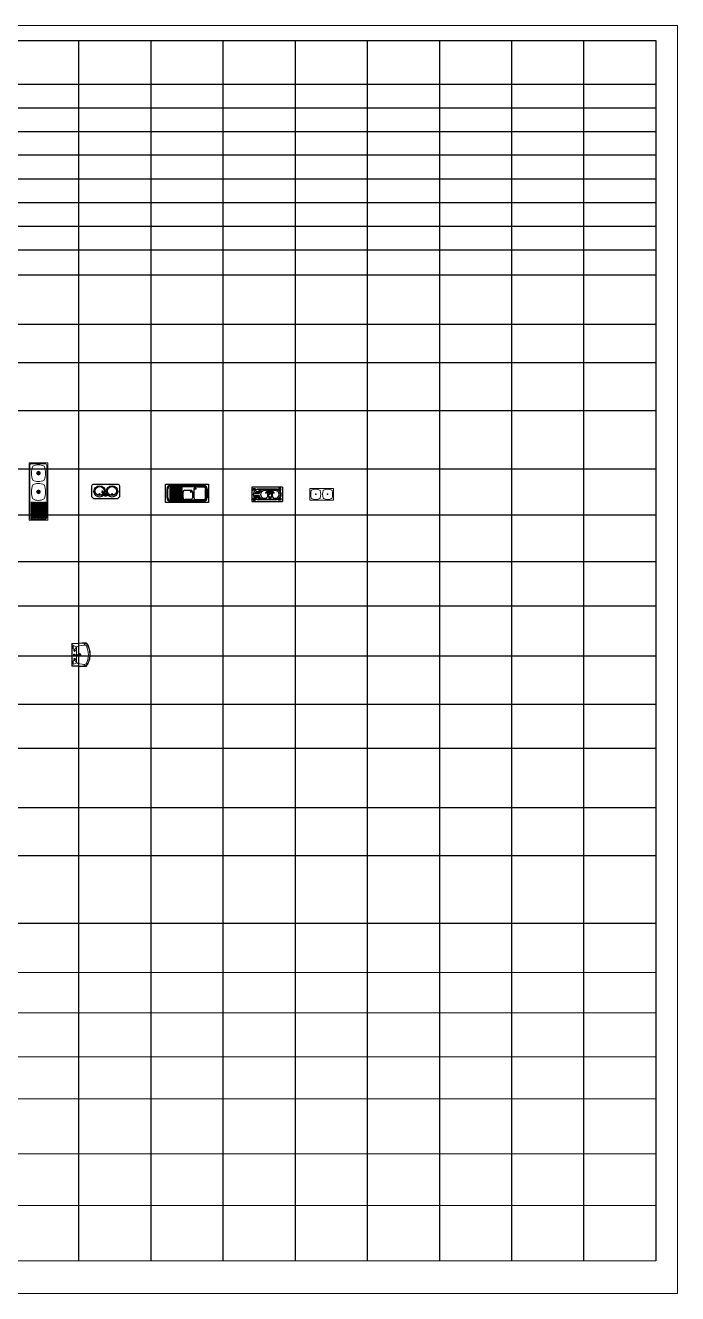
# Model space of a CAD drawing. Header units: millimetres. Extents: x 7765 to 58251, y -31150 to 10119.
# Drawn here: x 37039 to 58251, y -31150 to 10119 of the extents above; entities that cross this region are included whole.
import ezdxf

# ---------------------------------------------------------------- set-up
doc = ezdxf.new("R2010")
doc.units = ezdxf.units.MM
doc.linetypes.add('CENTER', pattern=[2, 1.25, -0.25, 0.25, -0.25])
for name, color, linetype, lineweight in [('FUR', 7, 'Continuous', 15), ('KITCHEN', 8, 'Continuous', 5), ('KUTUPHANE', 4, 'Continuous', 30), ('PP-OUTER', 7, 'Continuous', 5), ('text', 7, 'Continuous', 5)]:
    doc.layers.add(name, color=color, linetype=linetype, lineweight=lineweight)

# ---------------------------------------------------------------- blocks, each defined once
blk = doc.blocks.new('*X52')
at = {"color": 0}
for p, q in [((-21.2, 15.3), (-21.1, 15.4)), ((-21.1, 14.9), (-21.2, 15)), ((-21.1, 15.4), (-21.1, 15.5)), ((-21.1, 15.4), (-20.8, 15.4)), ((-21.1, 14.9), (-20.8, 14.9)), ((-21.1, 14.8), (-21.1, 14.9)), ((-20.9, 16), (-20.8, 16)), ((-20.9, 14.3), (-20.8, 14.3)), ((-20.8, 16), (-20.6, 16.2)), ((-20.6, 15.7), (-20.8, 16)), ((-20.8, 15.4), (-20.6, 15.7)), ((-20.6, 15.2), (-20.8, 15.4)), ((-20.8, 14.9), (-20.6, 15.2)), ((-20.6, 14.6), (-20.8, 14.9)), ((-20.8, 14.3), (-20.6, 14.6)), ((-20.6, 14.1), (-20.8, 14.3)), ((-20.6, 16.2), (-20.7, 16.3)), ((-20.7, 14), (-20.6, 14.1)), ((-20.6, 16.2), (-20.3, 16.2)), ((-20.6, 15.7), (-20.3, 15.7)), ((-20.6, 15.2), (-20.3, 15.2)), ((-20.6, 14.6), (-20.3, 14.6)), ((-20.6, 14.1), (-20.3, 14.1)), ((-20.3, 16.2), (-20.2, 16.5)), ((-20.2, 16), (-20.3, 16.2)), ((-20.3, 15.7), (-20.2, 16)), ((-20.2, 15.4), (-20.3, 15.7)), ((-20.3, 15.2), (-20.2, 15.4)), ((-20.2, 14.9), (-20.3, 15.2)), ((-20.3, 14.6), (-20.2, 14.9)), ((-20.2, 14.3), (-20.3, 14.6)), ((-20.3, 14.1), (-20.2, 14.3)), ((-20.2, 13.8), (-20.3, 14.1)), ((-20.2, 16.5), (-20.2, 16.6)), ((-20.2, 16.5), (-19.8, 16.5)), ((-20.2, 16), (-19.8, 16)), ((-20.2, 15.4), (-19.8, 15.4)), ((-20.2, 14.9), (-19.8, 14.9)), ((-20.2, 14.3), (-19.8, 14.3)), ((-20.2, 13.8), (-19.8, 13.8)), ((-20.2, 13.8), (-20.2, 13.8)), ((-19.8, 16.5), (-19.8, 16.7)), ((-19.7, 16.2), (-19.8, 16.5)), ((-19.8, 16), (-19.7, 16.2)), ((-19.7, 15.7), (-19.8, 16)), ((-19.8, 15.4), (-19.7, 15.7)), ((-19.7, 15.2), (-19.8, 15.4)), ((-19.8, 14.9), (-19.7, 15.2)), ((-19.7, 14.6), (-19.8, 14.9)), ((-19.8, 14.3), (-19.7, 14.6)), ((-19.7, 14.1), (-19.8, 14.3)), ((-19.8, 13.8), (-19.7, 14.1)), ((-19.8, 13.7), (-19.8, 13.8)), ((-19.7, 16.2), (-19.4, 16.2)), ((-19.7, 15.7), (-19.4, 15.7)), ((-19.7, 15.2), (-19.4, 15.2)), ((-19.7, 14.6), (-19.4, 14.6)), ((-19.7, 14.1), (-19.4, 14.1)), ((-19.4, 16.2), (-19.2, 16.5)), ((-19.2, 16), (-19.4, 16.2)), ((-19.4, 15.7), (-19.2, 16)), ((-19.2, 15.4), (-19.4, 15.7)), ((-19.4, 15.2), (-19.2, 15.4)), ((-19.2, 14.9), (-19.4, 15.2)), ((-19.4, 14.6), (-19.2, 14.9)), ((-19.2, 14.3), (-19.4, 14.6)), ((-19.4, 14.1), (-19.2, 14.3)), ((-19.2, 13.8), (-19.4, 14.1)), ((-19.2, 16.5), (-19.3, 16.6)), ((-19.3, 13.7), (-19.2, 13.8)), ((-19.2, 16.5), (-19, 16.5)), ((-19.2, 16), (-18.9, 16)), ((-19.2, 15.4), (-18.9, 15.4)), ((-19.2, 14.9), (-18.9, 14.9)), ((-19.2, 14.3), (-18.9, 14.3)), ((-19.2, 13.8), (-19, 13.8)), ((-18.8, 16.2), (-18.9, 16.4)), ((-18.9, 16), (-18.8, 16.2)), ((-18.8, 15.7), (-18.9, 16)), ((-18.9, 15.4), (-18.8, 15.7)), ((-18.8, 15.2), (-18.9, 15.4)), ((-18.9, 14.9), (-18.8, 15.2)), ((-18.8, 14.6), (-18.9, 14.9)), ((-18.9, 14.3), (-18.8, 14.6)), ((-18.8, 14.1), (-18.9, 14.3)), ((-18.8, 16.2), (-18.6, 16.2)), ((-18.8, 15.7), (-18.4, 15.7)), ((-18.8, 15.2), (-18.4, 15.2)), ((-18.8, 14.6), (-18.4, 14.6)), ((-18.8, 14.1), (-18.6, 14.1)), ((-18.8, 13.9), (-18.8, 14.1)), ((-18.4, 15.7), (-18.3, 15.9)), ((-18.3, 15.4), (-18.4, 15.7)), ((-18.4, 15.2), (-18.3, 15.4)), ((-18.3, 14.9), (-18.4, 15.2)), ((-18.4, 14.6), (-18.3, 14.9)), ((-18.3, 14.5), (-18.4, 14.6)), ((-18.3, 15.4), (-18.2, 15.4)), ((-18.3, 14.9), (-18.2, 14.9)), ((-1.1, 15.4), (-0.9, 15.7)), ((-1.1, 15.4), (-1.1, 15.4)), ((-0.9, 15.2), (-1.1, 15.4)), ((-1.1, 14.9), (-0.9, 15.2)), ((-1.1, 14.9), (-1.1, 14.9)), ((-0.9, 14.6), (-1.1, 14.9)), ((-0.9, 15.7), (-1, 15.8)), ((-1, 14.5), (-0.9, 14.6)), ((-0.9, 15.7), (-0.6, 15.7)), ((-0.9, 15.2), (-0.6, 15.2)), ((-0.9, 14.6), (-0.6, 14.6)), ((-0.7, 16.2), (-0.6, 16.2)), ((-0.7, 14.1), (-0.6, 14.1)), ((-0.6, 16.2), (-0.5, 16.4)), ((-0.5, 16), (-0.6, 16.2)), ((-0.6, 15.7), (-0.5, 16)), ((-0.5, 15.4), (-0.6, 15.7)), ((-0.6, 15.2), (-0.5, 15.4)), ((-0.5, 14.9), (-0.6, 15.2)), ((-0.6, 14.6), (-0.5, 14.9)), ((-0.5, 14.3), (-0.6, 14.6)), ((-0.6, 14.1), (-0.5, 14.3)), ((-0.6, 14), (-0.6, 14.1)), ((-0.5, 16), (-0.2, 16)), ((-0.5, 15.4), (-0.2, 15.4)), ((-0.5, 14.9), (-0.2, 14.9)), ((-0.5, 14.3), (-0.2, 14.3)), ((-0.3, 16.5), (-0.2, 16.5)), ((-0.3, 13.8), (-0.2, 13.8)), ((-0.2, 16.5), (-0.1, 16.6)), ((0, 16.2), (-0.2, 16.5)), ((-0.2, 16), (0, 16.2)), ((0, 15.7), (-0.2, 16)), ((-0.2, 15.4), (0, 15.7)), ((0, 15.2), (-0.2, 15.4)), ((-0.2, 14.9), (0, 15.2)), ((0, 14.6), (-0.2, 14.9)), ((-0.2, 14.3), (0, 14.6)), ((0, 14.1), (-0.2, 14.3)), ((-0.2, 13.8), (0, 14.1)), ((-0.1, 13.7), (-0.2, 13.8)), ((0, 16.2), (0.3, 16.2)), ((0, 15.7), (0.3, 15.7)), ((0, 15.2), (0.3, 15.2)), ((0, 14.6), (0.3, 14.6)), ((0, 14.1), (0.3, 14.1)), ((0.3, 16.2), (0.5, 16.5)), ((0.5, 16), (0.3, 16.2)), ((0.3, 15.7), (0.5, 16)), ((0.5, 15.4), (0.3, 15.7)), ((0.3, 15.2), (0.5, 15.4)), ((0.5, 14.9), (0.3, 15.2)), ((0.3, 14.6), (0.5, 14.9)), ((0.5, 14.3), (0.3, 14.6)), ((0.3, 14.1), (0.5, 14.3)), ((0.5, 13.8), (0.3, 14.1)), ((0.5, 16.5), (0.4, 16.7)), ((0.4, 13.7), (0.5, 13.8)), ((0.5, 16.5), (0.8, 16.5)), ((0.5, 16), (0.8, 16)), ((0.5, 15.4), (0.8, 15.4)), ((0.5, 14.9), (0.8, 14.9)), ((0.5, 14.3), (0.8, 14.3)), ((0.5, 13.8), (0.8, 13.8)), ((0.8, 16.5), (0.8, 16.6)), ((0.9, 16.2), (0.8, 16.5)), ((0.8, 16), (0.9, 16.2)), ((0.9, 15.7), (0.8, 16)), ((0.8, 15.4), (0.9, 15.7)), ((0.9, 15.2), (0.8, 15.4)), ((0.8, 14.9), (0.9, 15.2)), ((0.9, 14.6), (0.8, 14.9)), ((0.8, 14.3), (0.9, 14.6)), ((0.9, 14.1), (0.8, 14.3)), ((0.8, 13.8), (0.9, 14.1)), ((0.8, 13.7), (0.8, 13.8)), ((0.9, 16.2), (1.2, 16.2)), ((0.9, 15.7), (1.2, 15.7)), ((0.9, 15.2), (1.2, 15.2)), ((0.9, 14.6), (1.2, 14.6)), ((0.9, 14.1), (1.2, 14.1)), ((1.4, 16), (1.2, 16.2)), ((1.4, 15.4), (1.2, 15.7)), ((1.4, 14.9), (1.2, 15.2)), ((1.4, 14.3), (1.2, 14.6)), ((1.3, 14), (1.2, 14.1)), ((1.2, 16.2), (1.3, 16.3)), ((1.2, 15.7), (1.4, 16)), ((1.2, 15.2), (1.4, 15.4)), ((1.2, 14.6), (1.4, 14.9)), ((1.2, 14.1), (1.4, 14.3)), ((1.4, 16), (1.6, 16)), ((1.4, 15.4), (1.7, 15.4)), ((1.4, 14.9), (1.7, 14.9)), ((1.4, 14.3), (1.6, 14.3)), ((1.7, 15.4), (1.8, 15.5)), ((1.8, 15.2), (1.7, 15.4)), ((1.7, 14.9), (1.8, 15.1)), ((1.8, 14.8), (1.7, 14.9))]:
    blk.add_line(p, q, dxfattribs=at)
blk = doc.blocks.new('DSINK1DB')
for p, q in [((0, -30.5), (0, 30.5)), ((20, 30.5), (0, 30.5)), ((1, -28.5), (1, 28.5)), ((18, 29.5), (2, 29.5)), ((19, -28.5), (19, 28.5)), ((20, -30.5), (20, 30.5)), ((2.1, -28.5), (2.1, -11.5)), ((2.1, -11.5), (2.8, -11.5)), ((2.8, -28.5), (2.8, -11.5)), ((3.6, -28.5), (3.6, -11.5)), ((3.6, -11.5), (4.3, -11.5)), ((4.3, -28.5), (4.3, -11.5)), ((5.1, -28.5), (5.1, -11.5)), ((5.1, -11.5), (5.8, -11.5)), ((5.8, -28.5), (5.8, -11.5)), ((6.6, -28.5), (6.6, -11.5)), ((6.6, -11.5), (7.3, -11.5)), ((7.3, -28.5), (7.3, -11.5)), ((8.1, -28.5), (8.1, -11.5)), ((8.1, -11.5), (8.8, -11.5)), ((8.8, -28.5), (8.8, -11.5)), ((9.6, -28.5), (9.6, -11.5)), ((9.6, -11.5), (10.3, -11.5)), ((10.3, -28.5), (10.3, -11.5)), ((11.1, -28.5), (11.1, -11.5)), ((11.1, -11.5), (11.8, -11.5)), ((11.8, -28.5), (11.8, -11.5)), ((12.6, -28.5), (12.6, -11.5)), ((12.6, -11.5), (13.3, -11.5)), ((13.3, -28.5), (13.3, -11.5)), ((14.1, -28.5), (14.1, -11.5)), ((14.1, -11.5), (14.8, -11.5)), ((14.8, -28.5), (14.8, -11.5)), ((15.6, -28.5), (15.6, -11.5)), ((15.6, -11.5), (16.3, -11.5)), ((16.3, -28.5), (16.3, -11.5)), ((17.1, -28.5), (17.1, -11.5)), ((17.1, -11.5), (17.8, -11.5)), ((17.8, -28.5), (17.8, -11.5)), ((20, -30.5), (0, -30.5)), ((18, -29.5), (2, -29.5)), ((2.1, -28.5), (2.8, -28.5)), ((3.6, -28.5), (4.3, -28.5)), ((5.1, -28.5), (5.8, -28.5)), ((6.6, -28.5), (7.3, -28.5)), ((8.1, -28.5), (8.8, -28.5)), ((9.6, -28.5), (10.3, -28.5)), ((11.1, -28.5), (11.8, -28.5)), ((12.6, -28.5), (13.3, -28.5)), ((14.1, -28.5), (14.8, -28.5)), ((15.6, -28.5), (16.3, -28.5)), ((17.1, -28.5), (17.8, -28.5))]:
    blk.add_line(p, q)
for centre, radius in [((10, 19.5), 2), ((10, 19.5), 1.5), ((10, -0.5), 2), ((10, -0.5), 1.5)]:
    blk.add_circle(centre, radius)
for centre, radius, start, end in [((2, 28.5), 1, 90, 180), ((10, 15.8), 12.7, 61.9275, 118.0725), ((18, 28.5), 1, 360, 90), ((22, 19.5), 19.5, 157.3801, 202.6199), ((-2, 19.5), 19.5, 337.3801, 22.6199), ((22, -0.5), 19.5, 157.3801, 202.6199), ((10, 23.2), 12.7, 241.9275, 298.0725), ((10, -4.2), 12.7, 61.9275, 118.0725), ((-2, -0.5), 19.5, 337.3801, 22.6199), ((10, 3.2), 12.7, 241.9275, 298.0725), ((2, -28.5), 1, 180, 270), ((18, -28.5), 1, 270, 360)]:
    blk.add_arc(centre, radius, start, end)
at = {"rotation": 90}
blk.add_blockref('*X52', (25.2, 19.2), dxfattribs=at)
blk = doc.blocks.new('kitchen sink12')
at = {"color": 0}
for p, q in [((0, 645), (0, -645)), ((0, 645), (600, 645)), ((600, -645), (600, 645)), ((80, 359), (80, -359)), ((97, 359), (97, -372)), ((137, 166), (129, 114)), ((137, 62), (129, 114)), ((151, 67), (159, 114)), ((152, 161), (159, 114)), ((163, 134), (287, 122)), ((163, 93), (287, 106)), ((199, 218), (413, 218)), ((199, 177), (413, 177)), ((199, 50), (413, 50)), ((199, 9), (413, 9)), ((515, 361), (514, -382)), ((532, 360), (531, -383)), ((139, -373), (139, -240)), ((178, -476), (178, -280)), ((221, -512), (221, -305)), ((263, -530), (263, -319)), ((348, -530), (348, -319)), ((391, -513), (391, -306)), ((433, -477), (433, -280)), ((472, -378), (472, -241)), ((0, -645), (600, -645))]:
    blk.add_line(p, q, dxfattribs=at)
for points in [[(61, 575), (61, 477, -0.119256), (146, 575)], [(550, 575), (550, 477, 0.119256), (464, 575)], [(61, -595), (61, -498, 0.119256), (146, -595)], [(550, -595), (550, -498, -0.119256), (464, -595)]]:
    blk.add_lwpolyline(points, format="xyb", close=True, dxfattribs=at)
for centre, radius in [((154, 192), 31.6), ((153, 35), 31.6), ((236, 275), 19.1), ((418, 114), 17), ((233, -46), 19.1)]:
    blk.add_circle(centre, radius, dxfattribs=at)
for centre, radius, start, end in [((306, 369), 226, 357.7233, 182.5874), ((306, 369), 209, 357.7233, 182.5874), ((306, 344), 165, 310.4571, 229.5154), ((306, -116), 165, 130.4571, 49.5154), ((164, 144), 10, 188.8571, 264.1667), ((164, 83), 10, 95.8333, 171.1429), ((199, 114), 63.8, 251.9266, 269.9863), ((199, 114), 63.8, 89.9863, 107.1231), ((287, 114), 18.1, 212.1942, 147.8058), ((287, 114), 8.06, 270, 90), ((413, 114), 63.8, 269.9863, 89.9863), ((306, -369), 226, 177.3851, 2.2492), ((306, -369), 209, 177.3851, 2.2492)]:
    blk.add_arc(centre, radius, start, end, dxfattribs=at)
blk = doc.blocks.new('kitchen sink15')
at = {"color": 0}
for p, q in [((0, -700), (0, 700)), ((0, 700), (600, 700)), ((50, -550), (50, 550)), ((75, -550), (75, 550)), ((100, 550), (100, 275)), ((150, 650), (450, 650)), ((150, 625), (450, 625)), ((450, 600), (150, 600)), ((500, 275), (500, 550)), ((525, 550), (525, -550)), ((550, 550), (550, -550)), ((600, 700), (600, -700)), ((150, 225), (450, 225)), ((200, -75), (200, 125)), ((250, 175), (450, 175)), ((500, 125), (500, -75)), ((109, -190), (109, -165)), ((109, -165), (491, -165)), ((109, -178), (491, -178)), ((109, -190), (491, -190)), ((109, -200), (491, -200)), ((109, -226), (109, -200)), ((109, -213), (491, -213)), ((109, -226), (491, -226)), ((109, -261), (109, -236)), ((109, -236), (491, -236)), ((109, -249), (491, -249)), ((109, -261), (491, -261)), ((109, -299), (109, -274)), ((109, -274), (491, -274)), ((109, -287), (491, -287)), ((109, -299), (491, -299)), ((109, -337), (109, -312)), ((109, -312), (491, -312)), ((109, -325), (491, -325)), ((109, -337), (491, -337)), ((109, -376), (109, -351)), ((109, -351), (491, -351)), ((109, -363), (491, -363)), ((109, -376), (491, -376)), ((109, -416), (109, -391)), ((109, -391), (491, -391)), ((109, -404), (491, -404)), ((450, -125), (250, -125)), ((491, -190), (491, -165)), ((491, -226), (491, -200)), ((491, -261), (491, -236)), ((491, -299), (491, -274)), ((491, -337), (491, -312)), ((491, -376), (491, -351)), ((491, -416), (491, -391)), ((600, -700), (0, -700)), ((109, -416), (491, -416)), ((109, -455), (109, -430)), ((109, -430), (491, -430)), ((109, -442), (491, -442)), ((109, -455), (491, -455)), ((109, -494), (109, -468)), ((109, -468), (491, -468)), ((109, -481), (491, -481)), ((109, -494), (491, -494)), ((109, -529), (109, -504)), ((109, -504), (491, -504)), ((109, -517), (491, -517)), ((109, -529), (491, -529)), ((109, -565), (109, -539)), ((109, -539), (491, -539)), ((109, -552), (491, -552)), ((109, -565), (491, -565)), ((450, -625), (150, -625)), ((450, -650), (150, -650)), ((491, -455), (491, -430)), ((491, -494), (491, -468)), ((491, -529), (491, -504)), ((491, -565), (491, -539))]:
    blk.add_line(p, q, dxfattribs=at)
for centre in [(150, 275), (250, 125)]:
    blk.add_circle(centre, 20, dxfattribs=at)
for centre, radius, start, end in [((150, 550), 100, 90, 180), ((150, 550), 75, 90, 180), ((150, 550), 50, 90, 180), ((450, 550), 100, 360, 90), ((450, 550), 75, 360, 90), ((450, 550), 50, 360, 90), ((150, 275), 50, 180, 270), ((250, 125), 50, 90, 180), ((450, 275), 50, 270, 360), ((450, 125), 50, 360, 90), ((250, -75), 50, 180, 270), ((450, -75), 50, 270, 360), ((150, -550), 100, 180, 270), ((150, -550), 75, 180, 270), ((450, -550), 75, 270, 360), ((450, -550), 100, 270, 360)]:
    blk.add_arc(centre, radius, start, end, dxfattribs=at)
blk = doc.blocks.new('WB 1')
at = {"layer": 'KUTUPHANE'}
for p, q in [((397, 0), (-397, 0)), ((-459, -61), (-459, -399)), ((-397, -460), (-459, -399)), ((-17, -383), (-121, -239)), ((26, -353), (-103, -221)), ((-11, -359), (29, -294)), ((38, -301), (17, -383)), ((29, -294), (38, -301)), ((397, -460), (459, -399)), ((459, -399), (459, -61)), ((-397, -460), (397, -460))]:
    blk.add_line(p, q, dxfattribs=at)
for centre, radius in [((-198, -230), 184), ((-198, -230), 184), ((-198, -215), 150), ((-201, -322), 21.5), ((5, -365), 24.5), ((5, -365), 18.4), ((207, -230), 184), ((207, -215), 150), ((210, -322), 21.5)]:
    blk.add_circle(centre, radius, dxfattribs=at)
for centre, radius, start, end in [((-397, -61), 61.3, 90, 180), ((397, -61), 61.3, 0, 90), ((-112, -227), 12.3, 19, 225)]:
    blk.add_arc(centre, radius, start, end, dxfattribs=at)
blk = doc.blocks.new('WB23')
at = {"layer": 'FUR'}
for p, q in [((0, -336), (0, 336)), ((17, -336), (17, 338)), ((28, 372), (224, 383)), ((29, 355), (225, 366)), ((42, 277), (42, 212)), ((70, 189), (95, 185)), ((169, 260), (71, 298)), ((124, 201), (135, 231)), ((158, -219), (160, 1)), ((160, 1), (160, 230)), ((209, 288), (406, 318)), ((224, 383), (323, 391)), ((225, 366), (324, 375)), ((323, 391), (377, 394)), ((324, 375), (377, 377)), ((377, 394), (428, 394)), ((377, 377), (428, 377)), ((428, 394), (464, 386)), ((428, 377), (460, 370)), ((0, -344), (0, -336)), ((17, -344), (17, -336)), ((41, -353), (26, -352)), ((40, -369), (26, -368)), ((231, -377), (40, -369)), ((232, -361), (41, -353)), ((42, -277), (42, -212)), ((70, -189), (95, -185)), ((169, -260), (71, -298)), ((124, -201), (135, -231)), ((403, -310), (197, -282))]:
    blk.add_line(p, q, dxfattribs=at)
at = {"layer": 'FUR', "linetype": 'CENTER'}
for p, q in [((54, 142), (131, 142)), ((54, 1), (294, 1)), ((78, 26), (78, -23)), ((94, 101), (94, 180)), ((249, 47), (249, -44)), ((54, -139), (140, -139)), ((92, -176), (92, -102))]:
    blk.add_line(p, q, dxfattribs=at)
at = {"layer": 'FUR'}
for centre, major_axis, start_param, end_param in [((31, 341), (0, 31.2), 0.105854, 1.725321), ((31, 341), (0, 14.7), 0.128713, 1.796317), ((63, 278), (0, 21.1), 5.863917, 7.909072), ((69, 217), (0, 27.6), 1.747249, 3.175486), ((98, 214), (0, 28.9), 3.030179, 4.263582), ((147, 225), (0, 13), 5.193699, 7.370764), ((222, 226), (0, 62.8), 0.210813, 1.514523), ((422, 251), (0, 69.2), 5.324115, 6.519916), ((404, 267), (0, 117), 5.180861, 5.787074), ((419, 282), (0, 114), 5.104678, 5.875939), ((-192, 26), (0, 735), 4.270377, 4.678373), ((-221, -14), (0, 763), 4.732608, 5.123032), ((-407, -121), (0, 1016), 5.012945, 5.161089), ((-407, -121), (0, 1033), 5.012662, 5.158884), ((-233, 32), (0, 820), 4.440858, 4.677212), ((-65, 9), (0, 652), 4.703033, 4.977537), ((-233, 32), (0, 836), 4.440201, 4.677466), ((-65, 9), (0, 668), 4.702713, 4.977975), ((25, -343), (0, 25), 1.592967, 3.18823), ((25, -343), (0, 8.47), 1.602701, 3.258646), ((63, -278), (0, 21.1), 1.515706, 3.560861), ((69, -217), (0, 27.6), 6.249292, 7.677529), ((98, -214), (0, 28.9), 5.161196, 6.394599), ((147, -225), (0, 13), 2.054014, 4.231078), ((218, -226), (0, 60.4), 1.455755, 2.778521), ((407, 2338), (0, 2721), 3.076962, 3.152849), ((407, 2338), (0, 2705), 3.076897, 3.153642), ((419, -240), (0, 71.9), 2.924829, 3.978348), ((432, -318), (0, 65.3), 3.228617, 4.147103), ((433, -315), (0, 51.5), 3.259339, 4.278627), ((102, -49), (0, 476), 4.061489, 4.415272), ((137, -63), (0, 454), 4.021391, 4.423117)]:
    blk.add_ellipse(centre, major_axis=major_axis, ratio=1, start_param=start_param, end_param=end_param, dxfattribs=at)
at = {"layer": 'FUR', "linetype": 'CENTER'}
for centre in [(78, 1), (92, 142), (92, -139)]:
    blk.add_ellipse(centre, major_axis=(0, 24.5), ratio=1, dxfattribs=at)
at = {"layer": 'FUR'}
for centre, major_axis in [((249, 1), (0, 45.4)), ((248, 1), (0, 28.9)), ((417, 350), (0, 13.8)), ((413, -339), (0, 13.8))]:
    blk.add_ellipse(centre, major_axis=major_axis, ratio=1, dxfattribs=at)
blk = doc.blocks.new('sink10')
blk.add_lwpolyline([(460, -470), (0, -470), (0, 470), (460, 470)], close=True)
for points in [[(64, 403, -0.193356), (78, 416, -0.157707), (382, 416, -0.192961), (396, 403, -0.220541), (396, 72, -0.192961), (382, 59, -0.157707), (78, 59, -0.193356), (64, 72, -0.220979)], [(64, -403, 0.193356), (78, -416, 0.157707), (382, -416, 0.192961), (396, -403, 0.220541), (396, -72, 0.192961), (382, -59, 0.157707), (78, -59, 0.193356), (64, -72, 0.220979)]]:
    blk.add_lwpolyline(points, format="xyb", close=True)
for centre in [(223, 231), (223, -231)]:
    blk.add_circle(centre, 15)

msp = doc.modelspace()

# ---------------------------------------------------------------- linework, layer by layer
at = {"color": 254}
for p, q in [((8508, 9628), (57542, 9628)), ((38770, 9628), (38770, -30078)), ((41116, 9628), (41116, -30078)), ((43463, 9628), (43463, -30078)), ((43463, 9628), (43463, -30078)), ((45809, 9628), (45809, -30078)), ((48156, 9628), (48156, -30078)), ((50502, 9628), (50502, -30078)), ((52849, 9628), (52849, -30078)), ((55195, 9628), (55195, -30078)), ((57542, 9628), (57542, -30078)), ((8508, 8201), (57542, 8201)), ((8508, 7441), (57542, 7441)), ((8508, 6671), (57542, 6671)), ((8508, 5901), (57542, 5901)), ((8508, 5130), (57542, 5130)), ((8508, 4360), (57542, 4360)), ((8508, 3590), (57542, 3590)), ((8508, 2819), (57542, 2819)), ((8508, 2004), (57542, 2004)), ((8508, 397), (57542, 397)), ((8508, 397), (57542, 397)), ((8508, -852), (57542, -852)), ((57542, -2428), (8508, -2428)), ((8508, -4313), (57542, -4313)), ((8508, -5805), (57542, -5805)), ((57542, -7334), (8508, -7334)), ((57542, -8784), (8508, -8784)), ((8508, -10400), (57542, -10400)), ((8508, -11972), (57542, -11972)), ((8508, -13401), (57542, -13401)), ((8508, -13401), (57542, -13401)), ((8508, -15326), (57542, -15326)), ((8508, -16898), (57542, -16898)), ((8508, -19098), (57542, -19098))]:
    msp.add_line(p, q, dxfattribs=at)
at = {"layer": 'PP-OUTER'}
msp.add_lwpolyline([(7765, 10119), (58251, 10119), (58251, -31150), (7765, -31150)], close=True, dxfattribs=at)
at = {"layer": 'text'}
for p, q in [((8508, -20695), (57542, -20695)), ((8508, -22012), (57542, -22012)), ((8508, -23444), (57542, -23444)), ((8508, -24807), (57542, -24807)), ((8508, -26602), (57542, -26602)), ((8508, -28283), (57542, -28283)), ((8508, -30078), (57542, -30078))]:
    msp.add_line(p, q, dxfattribs=at)

# ---------------------------------------------------------------- block references
at = {"color": 254, "rotation": 270}
msp.add_blockref('kitchen sink15', (42297, -4808), dxfattribs=at)
at = {"color": 254, "xscale": 0.7669482079029191, "yscale": 0.7669482079029191, "zscale": 0.7669482079029191, "rotation": 270}
msp.add_blockref('kitchen sink12', (44903, -4909), dxfattribs=at)
at = {"layer": 'FUR', "xscale": 0.811983561832815, "yscale": 0.811983561832815, "zscale": 0.811983561832815, "rotation": 270}
msp.add_blockref('sink10', (46675, -4954), dxfattribs=at)
at = {"layer": 'KITCHEN', "xscale": -30.49180327868845, "yscale": 30.49180327868845, "zscale": 30.49180327868845, "rotation": 359.9999176775441}
msp.add_blockref('DSINK1DB', (37769, -5047), dxfattribs=at)
at = {"layer": 'text'}
for name, p in [('WB 1', (39651, -4816)), ('WB23', (38547, -10364))]:
    msp.add_blockref(name, p, dxfattribs=at)

doc.saveas('drawing.dxf')
